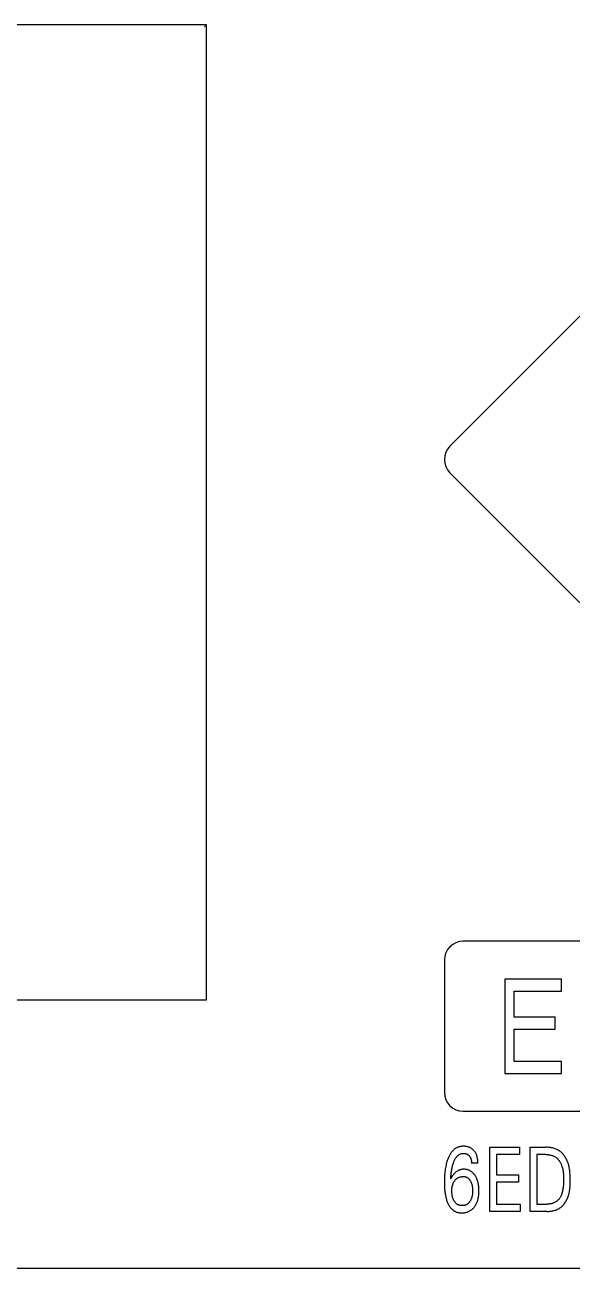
# Model space of a CAD drawing. Extents: x 0 to 420, y 0 to 297.
# Drawn here: x 172.04 to 186.53, y 186.17 to 219.07 of the extents above; entities that cross this region are included whole.
import ezdxf

# ---------------------------------------------------------------- set-up
doc = ezdxf.new("R2010")
doc.units = 0
doc.header["$LTSCALE"] = 23.1
doc.layers.add('10000_FRONT', color=7, linetype='CONTINUOUS')

msp = doc.modelspace()

# ---------------------------------------------------------------- linework, layer by layer
at = {"layer": '10000_FRONT', "color": 7, "linetype": 'CONTINUOUS'}
for p, q in [((176.848, 219.073), (143.848, 219.073)), ((176.798, 219.023), (176.819, 219.044)), ((176.848, 193.273), (176.848, 219.073)), ((186.732, 211.364), (183.294, 207.926)), ((183.294, 207.219), (186.732, 203.781)), ((191.148, 194.823), (183.648, 194.823)), ((183.148, 194.323), (183.148, 190.823)), ((184.748, 193.823), (184.748, 191.323)), ((186.248, 193.823), (184.748, 193.823)), ((186.248, 193.504), (186.248, 193.823)), ((184.998, 192.812), (184.998, 193.504)), ((184.998, 193.504), (186.248, 193.504)), ((143.848, 193.273), (176.848, 193.273)), ((186.081, 192.812), (184.998, 192.812)), ((186.081, 192.493), (186.081, 192.812)), ((184.998, 191.642), (184.998, 192.493)), ((184.998, 192.493), (186.081, 192.493)), ((186.248, 191.642), (184.998, 191.642)), ((186.248, 191.323), (186.248, 191.642)), ((184.748, 191.323), (186.248, 191.323)), ((183.648, 190.323), (191.148, 190.323)), ((183.303, 189.191), (183.292, 189.173)), ((183.314, 189.208), (183.303, 189.191)), ((183.325, 189.225), (183.314, 189.208)), ((183.338, 189.241), (183.325, 189.225)), ((183.351, 189.257), (183.338, 189.241)), ((183.362, 189.27), (183.351, 189.257)), ((183.374, 189.283), (183.362, 189.27)), ((183.386, 189.295), (183.374, 189.283)), ((183.399, 189.306), (183.386, 189.295)), ((183.412, 189.317), (183.399, 189.306)), ((183.426, 189.328), (183.412, 189.317)), ((183.44, 189.338), (183.426, 189.328)), ((183.455, 189.347), (183.44, 189.338)), ((183.47, 189.355), (183.455, 189.347)), ((183.485, 189.363), (183.47, 189.355)), ((183.501, 189.37), (183.485, 189.363)), ((183.517, 189.376), (183.501, 189.37)), ((183.533, 189.381), (183.517, 189.376)), ((183.529, 189.172), (183.538, 189.178)), ((183.55, 189.385), (183.533, 189.381)), ((183.538, 189.178), (183.547, 189.184)), ((183.547, 189.184), (183.557, 189.188)), ((183.567, 189.389), (183.55, 189.385)), ((183.557, 189.188), (183.567, 189.193)), ((183.583, 189.392), (183.567, 189.389)), ((183.567, 189.193), (183.577, 189.197)), ((183.577, 189.197), (183.587, 189.2)), ((183.601, 189.395), (183.583, 189.392)), ((183.587, 189.2), (183.598, 189.203)), ((183.598, 189.203), (183.609, 189.205)), ((183.618, 189.396), (183.601, 189.395)), ((183.609, 189.205), (183.619, 189.207)), ((183.635, 189.398), (183.618, 189.396)), ((183.619, 189.207), (183.63, 189.209)), ((183.63, 189.209), (183.641, 189.21)), ((183.652, 189.398), (183.635, 189.398)), ((183.641, 189.21), (183.652, 189.21)), ((183.67, 189.398), (183.652, 189.398)), ((183.652, 189.21), (183.662, 189.21)), ((183.662, 189.21), (183.673, 189.209)), ((183.688, 189.397), (183.67, 189.398)), ((183.673, 189.209), (183.683, 189.208)), ((183.683, 189.208), (183.693, 189.207)), ((183.706, 189.395), (183.688, 189.397)), ((183.693, 189.207), (183.703, 189.205)), ((183.703, 189.205), (183.713, 189.203)), ((183.724, 189.393), (183.706, 189.395)), ((183.713, 189.203), (183.722, 189.2)), ((183.722, 189.2), (183.731, 189.197)), ((183.742, 189.39), (183.724, 189.393)), ((183.731, 189.197), (183.74, 189.194)), ((183.74, 189.194), (183.749, 189.19)), ((183.76, 189.386), (183.742, 189.39)), ((183.749, 189.19), (183.757, 189.185)), ((183.757, 189.185), (183.765, 189.181)), ((183.775, 189.381), (183.76, 189.386)), ((183.765, 189.181), (183.773, 189.175)), ((183.773, 189.175), (183.781, 189.17)), ((183.791, 189.376), (183.775, 189.381)), ((183.807, 189.371), (183.791, 189.376)), ((183.822, 189.364), (183.807, 189.371)), ((183.837, 189.357), (183.822, 189.364)), ((183.851, 189.349), (183.837, 189.357)), ((183.865, 189.341), (183.851, 189.349)), ((183.878, 189.331), (183.865, 189.341)), ((183.891, 189.322), (183.878, 189.331)), ((183.904, 189.311), (183.891, 189.322)), ((183.915, 189.3), (183.904, 189.311)), ((183.927, 189.288), (183.915, 189.3)), ((183.939, 189.275), (183.927, 189.288)), ((183.95, 189.26), (183.939, 189.275)), ((183.961, 189.245), (183.95, 189.26)), ((183.971, 189.23), (183.961, 189.245)), ((183.98, 189.214), (183.971, 189.23)), ((183.988, 189.198), (183.98, 189.214)), ((183.997, 189.18), (183.988, 189.198)), ((184.004, 189.161), (183.997, 189.18)), ((184.35, 187.673), (184.35, 189.373)), ((184.35, 189.373), (185.137, 189.373)), ((184.527, 189.18), (184.527, 188.644)), ((185.137, 189.18), (184.527, 189.18)), ((185.137, 189.373), (185.137, 189.18)), ((185.424, 187.673), (185.424, 189.373)), ((185.424, 189.373), (185.833, 189.373)), ((185.601, 189.18), (185.601, 187.865)), ((185.833, 189.18), (185.601, 189.18)), ((185.858, 189.372), (185.833, 189.373)), ((185.833, 189.18), (185.851, 189.18)), ((185.851, 189.18), (185.87, 189.179)), ((185.883, 189.371), (185.858, 189.372)), ((185.87, 189.179), (185.888, 189.177)), ((185.909, 189.369), (185.883, 189.371)), ((185.888, 189.177), (185.907, 189.175)), ((185.907, 189.175), (185.925, 189.173)), ((185.934, 189.367), (185.909, 189.369)), ((185.959, 189.363), (185.934, 189.367)), ((185.985, 189.359), (185.959, 189.363)), ((186.01, 189.353), (185.985, 189.359)), ((186.034, 189.347), (186.01, 189.353)), ((186.059, 189.34), (186.034, 189.347)), ((186.083, 189.332), (186.059, 189.34)), ((186.106, 189.323), (186.083, 189.332)), ((186.129, 189.313), (186.106, 189.323)), ((186.152, 189.301), (186.129, 189.313)), ((186.173, 189.289), (186.152, 189.301)), ((186.194, 189.275), (186.173, 189.289)), ((186.214, 189.261), (186.194, 189.275)), ((186.233, 189.246), (186.214, 189.261)), ((186.251, 189.23), (186.233, 189.246)), ((186.269, 189.213), (186.251, 189.23)), ((186.285, 189.195), (186.269, 189.213)), ((186.301, 189.176), (186.285, 189.195)), ((186.316, 189.157), (186.301, 189.176)), ((183.185, 188.864), (183.178, 188.829)), ((183.192, 188.9), (183.185, 188.864)), ((183.2, 188.931), (183.192, 188.9)), ((183.208, 188.961), (183.2, 188.931)), ((183.217, 188.992), (183.208, 188.961)), ((183.226, 189.022), (183.217, 188.992)), ((183.237, 189.052), (183.226, 189.022)), ((183.248, 189.081), (183.237, 189.052)), ((183.256, 189.1), (183.248, 189.081)), ((183.265, 189.119), (183.256, 189.1)), ((183.273, 189.137), (183.265, 189.119)), ((183.283, 189.155), (183.273, 189.137)), ((183.292, 189.173), (183.283, 189.155)), ((183.352, 188.824), (183.357, 188.848)), ((183.357, 188.848), (183.362, 188.869)), ((183.362, 188.869), (183.367, 188.89)), ((183.367, 188.89), (183.373, 188.91)), ((183.373, 188.91), (183.379, 188.931)), ((183.379, 188.931), (183.386, 188.951)), ((183.386, 188.951), (183.393, 188.971)), ((183.393, 188.971), (183.398, 188.985)), ((183.398, 188.985), (183.404, 188.999)), ((183.404, 188.999), (183.41, 189.013)), ((183.41, 189.013), (183.416, 189.027)), ((183.416, 189.027), (183.422, 189.04)), ((183.422, 189.04), (183.429, 189.053)), ((183.429, 189.053), (183.436, 189.066)), ((183.436, 189.066), (183.444, 189.079)), ((183.444, 189.079), (183.452, 189.092)), ((183.452, 189.092), (183.461, 189.104)), ((183.461, 189.104), (183.467, 189.113)), ((183.467, 189.113), (183.474, 189.121)), ((183.474, 189.121), (183.481, 189.129)), ((183.481, 189.129), (183.488, 189.137)), ((183.488, 189.137), (183.496, 189.145)), ((183.496, 189.145), (183.504, 189.152)), ((183.504, 189.152), (183.512, 189.159)), ((183.512, 189.159), (183.52, 189.166)), ((183.52, 189.166), (183.529, 189.172)), ((183.781, 189.17), (183.788, 189.164)), ((183.788, 189.164), (183.795, 189.157)), ((183.795, 189.157), (183.801, 189.151)), ((183.801, 189.151), (183.808, 189.144)), ((183.808, 189.144), (183.814, 189.136)), ((183.814, 189.136), (183.821, 189.127)), ((183.821, 189.127), (183.826, 189.119)), ((183.826, 189.119), (183.832, 189.11)), ((183.832, 189.11), (183.837, 189.101)), ((183.837, 189.101), (183.841, 189.091)), ((183.841, 189.091), (183.846, 189.081)), ((183.846, 189.081), (183.85, 189.07)), ((183.85, 189.07), (183.853, 189.059)), ((183.853, 189.059), (183.857, 189.048)), ((183.857, 189.048), (183.859, 189.037)), ((183.859, 189.037), (183.862, 189.026)), ((183.862, 189.026), (183.864, 189.013)), ((183.864, 189.013), (183.865, 189)), ((183.865, 189), (183.867, 188.987)), ((183.867, 188.987), (183.867, 188.973)), ((183.867, 188.973), (183.868, 188.96)), ((183.868, 188.96), (183.868, 188.947)), ((184.038, 188.947), (183.868, 188.947)), ((184.011, 189.142), (184.004, 189.161)), ((184.016, 189.123), (184.011, 189.142)), ((184.021, 189.104), (184.016, 189.123)), ((184.025, 189.084), (184.021, 189.104)), ((184.029, 189.062), (184.025, 189.084)), ((184.032, 189.039), (184.029, 189.062)), ((184.035, 189.016), (184.032, 189.039)), ((184.036, 188.993), (184.035, 189.016)), ((184.037, 188.97), (184.036, 188.993)), ((184.038, 188.947), (184.037, 188.97)), ((185.925, 189.173), (185.944, 189.169)), ((185.944, 189.169), (185.962, 189.165)), ((185.962, 189.165), (185.98, 189.161)), ((185.98, 189.161), (185.998, 189.155)), ((185.998, 189.155), (186.015, 189.149)), ((186.015, 189.149), (186.032, 189.143)), ((186.032, 189.143), (186.049, 189.135)), ((186.049, 189.135), (186.065, 189.127)), ((186.065, 189.127), (186.081, 189.118)), ((186.081, 189.118), (186.096, 189.108)), ((186.096, 189.108), (186.111, 189.097)), ((186.111, 189.097), (186.124, 189.086)), ((186.124, 189.086), (186.138, 189.074)), ((186.138, 189.074), (186.15, 189.061)), ((186.15, 189.061), (186.163, 189.048)), ((186.163, 189.048), (186.174, 189.034)), ((186.174, 189.034), (186.185, 189.02)), ((186.185, 189.02), (186.196, 189.005)), ((186.196, 189.005), (186.206, 188.99)), ((186.206, 188.99), (186.215, 188.974)), ((186.215, 188.974), (186.224, 188.958)), ((186.224, 188.958), (186.232, 188.942)), ((186.232, 188.942), (186.24, 188.925)), ((186.24, 188.925), (186.247, 188.908)), ((186.247, 188.908), (186.254, 188.891)), ((186.254, 188.891), (186.262, 188.868)), ((186.262, 188.868), (186.27, 188.845)), ((186.331, 189.137), (186.316, 189.157)), ((186.344, 189.116), (186.331, 189.137)), ((186.357, 189.095), (186.344, 189.116)), ((186.369, 189.074), (186.357, 189.095)), ((186.381, 189.052), (186.369, 189.074)), ((186.392, 189.029), (186.381, 189.052)), ((186.402, 189.007), (186.392, 189.029)), ((186.411, 188.984), (186.402, 189.007)), ((186.423, 188.953), (186.411, 188.984)), ((186.433, 188.921), (186.423, 188.953)), ((186.442, 188.89), (186.433, 188.921)), ((186.45, 188.858), (186.442, 188.89)), ((186.457, 188.826), (186.45, 188.858)), ((183.149, 188.52), (183.148, 188.479)), ((183.15, 188.562), (183.149, 188.52)), ((183.152, 188.603), (183.15, 188.562)), ((183.155, 188.644), (183.152, 188.603)), ((183.159, 188.685), (183.155, 188.644)), ((183.163, 188.721), (183.159, 188.685)), ((183.167, 188.757), (183.163, 188.721)), ((183.172, 188.793), (183.167, 188.757)), ((183.178, 188.829), (183.172, 188.793)), ((183.317, 188.535), (183.319, 188.569)), ((183.323, 188.547), (183.317, 188.535)), ((183.319, 188.569), (183.321, 188.602)), ((183.321, 188.602), (183.324, 188.636)), ((183.329, 188.559), (183.323, 188.547)), ((183.324, 188.636), (183.328, 188.669)), ((183.328, 188.669), (183.332, 188.703)), ((183.336, 188.571), (183.329, 188.559)), ((183.332, 188.703), (183.335, 188.727)), ((183.335, 188.727), (183.338, 188.751)), ((183.343, 188.582), (183.336, 188.571)), ((183.338, 188.751), (183.342, 188.776)), ((183.342, 188.776), (183.347, 188.8)), ((183.35, 188.595), (183.343, 188.582)), ((183.347, 188.8), (183.352, 188.824)), ((183.358, 188.606), (183.35, 188.595)), ((183.368, 188.62), (183.358, 188.606)), ((183.378, 188.634), (183.368, 188.62)), ((183.388, 188.647), (183.378, 188.634)), ((183.399, 188.66), (183.388, 188.647)), ((183.411, 188.673), (183.399, 188.66)), ((183.422, 188.685), (183.411, 188.673)), ((183.435, 188.697), (183.422, 188.685)), ((183.447, 188.708), (183.435, 188.697)), ((183.445, 188.514), (183.454, 188.523)), ((183.457, 188.717), (183.447, 188.708)), ((183.454, 188.523), (183.462, 188.531)), ((183.468, 188.725), (183.457, 188.717)), ((183.462, 188.531), (183.471, 188.538)), ((183.479, 188.732), (183.468, 188.725)), ((183.471, 188.538), (183.48, 188.546)), ((183.49, 188.74), (183.479, 188.732)), ((183.48, 188.546), (183.49, 188.552)), ((183.501, 188.746), (183.49, 188.74)), ((183.49, 188.552), (183.5, 188.558)), ((183.5, 188.558), (183.51, 188.564)), ((183.512, 188.753), (183.501, 188.746)), ((183.51, 188.564), (183.52, 188.569)), ((183.524, 188.759), (183.512, 188.753)), ((183.52, 188.569), (183.53, 188.574)), ((183.536, 188.764), (183.524, 188.759)), ((183.53, 188.574), (183.541, 188.578)), ((183.548, 188.769), (183.536, 188.764)), ((183.541, 188.578), (183.552, 188.582)), ((183.562, 188.774), (183.548, 188.769)), ((183.552, 188.582), (183.563, 188.586)), ((183.576, 188.778), (183.562, 188.774)), ((183.563, 188.586), (183.575, 188.589)), ((183.575, 188.589), (183.587, 188.591)), ((183.59, 188.781), (183.576, 188.778)), ((183.587, 188.591), (183.599, 188.593)), ((183.604, 188.784), (183.59, 188.781)), ((183.599, 188.593), (183.611, 188.595)), ((183.618, 188.786), (183.604, 188.784)), ((183.611, 188.595), (183.623, 188.596)), ((183.632, 188.788), (183.618, 188.786)), ((183.623, 188.596), (183.635, 188.597)), ((183.647, 188.789), (183.632, 188.788)), ((183.635, 188.597), (183.648, 188.597)), ((183.661, 188.79), (183.647, 188.789)), ((183.648, 188.597), (183.657, 188.596)), ((183.657, 188.596), (183.667, 188.596)), ((183.676, 188.789), (183.661, 188.79)), ((183.667, 188.596), (183.676, 188.595)), ((183.691, 188.789), (183.676, 188.789)), ((183.676, 188.595), (183.686, 188.594)), ((183.686, 188.594), (183.695, 188.592)), ((183.706, 188.787), (183.691, 188.789)), ((183.695, 188.592), (183.704, 188.59)), ((183.704, 188.59), (183.714, 188.587)), ((183.721, 188.785), (183.706, 188.787)), ((183.714, 188.587), (183.723, 188.584)), ((183.735, 188.783), (183.721, 188.785)), ((183.723, 188.584), (183.732, 188.58)), ((183.732, 188.58), (183.742, 188.576)), ((183.75, 188.78), (183.735, 188.783)), ((183.742, 188.576), (183.751, 188.571)), ((183.764, 188.776), (183.75, 188.78)), ((183.751, 188.571), (183.76, 188.565)), ((183.76, 188.565), (183.769, 188.56)), ((183.778, 188.771), (183.764, 188.776)), ((183.769, 188.56), (183.777, 188.553)), ((183.777, 188.553), (183.785, 188.546)), ((183.792, 188.766), (183.778, 188.771)), ((183.785, 188.546), (183.792, 188.54)), ((183.805, 188.761), (183.792, 188.766)), ((183.792, 188.54), (183.8, 188.532)), ((183.8, 188.532), (183.806, 188.525)), ((183.818, 188.755), (183.805, 188.761)), ((183.806, 188.525), (183.813, 188.517)), ((183.83, 188.748), (183.818, 188.755)), ((183.843, 188.741), (183.83, 188.748)), ((183.855, 188.734), (183.843, 188.741)), ((183.866, 188.725), (183.855, 188.734)), ((183.878, 188.717), (183.866, 188.725)), ((183.89, 188.707), (183.878, 188.717)), ((183.901, 188.696), (183.89, 188.707)), ((183.912, 188.686), (183.901, 188.696)), ((183.922, 188.674), (183.912, 188.686)), ((183.932, 188.663), (183.922, 188.674)), ((183.942, 188.651), (183.932, 188.663)), ((183.951, 188.638), (183.942, 188.651)), ((183.96, 188.626), (183.951, 188.638)), ((183.97, 188.61), (183.96, 188.626)), ((183.979, 188.594), (183.97, 188.61)), ((183.988, 188.578), (183.979, 188.594)), ((183.996, 188.562), (183.988, 188.578)), ((184.004, 188.545), (183.996, 188.562)), ((184.012, 188.528), (184.004, 188.545)), ((184.018, 188.511), (184.012, 188.528)), ((184.527, 188.644), (185.114, 188.644)), ((185.114, 188.644), (185.114, 188.451)), ((186.27, 188.845), (186.277, 188.821)), ((186.277, 188.821), (186.282, 188.797)), ((186.282, 188.797), (186.287, 188.773)), ((186.287, 188.773), (186.292, 188.749)), ((186.292, 188.749), (186.295, 188.725)), ((186.295, 188.725), (186.298, 188.701)), ((186.298, 188.701), (186.301, 188.677)), ((186.301, 188.677), (186.303, 188.653)), ((186.303, 188.653), (186.304, 188.628)), ((186.304, 188.628), (186.305, 188.604)), ((186.305, 188.604), (186.306, 188.579)), ((186.306, 188.579), (186.307, 188.555)), ((186.307, 188.53), (186.306, 188.497)), ((186.307, 188.555), (186.307, 188.53)), ((186.463, 188.794), (186.457, 188.826)), ((186.468, 188.761), (186.463, 188.794)), ((186.472, 188.729), (186.468, 188.761)), ((186.475, 188.696), (186.472, 188.729)), ((186.478, 188.663), (186.475, 188.696)), ((186.48, 188.63), (186.478, 188.663)), ((186.482, 188.597), (186.48, 188.63)), ((186.483, 188.564), (186.482, 188.597)), ((186.483, 188.531), (186.483, 188.564)), ((186.483, 188.498), (186.483, 188.531)), ((183.148, 188.479), (183.148, 188.438)), ((183.148, 188.438), (183.148, 188.395)), ((183.148, 188.395), (183.149, 188.36)), ((183.149, 188.36), (183.15, 188.326)), ((183.15, 188.326), (183.152, 188.291)), ((183.152, 188.291), (183.155, 188.257)), ((183.155, 188.257), (183.158, 188.223)), ((183.158, 188.223), (183.162, 188.192)), ((183.162, 188.192), (183.166, 188.161)), ((183.345, 188.216), (183.346, 188.232)), ((183.346, 188.198), (183.345, 188.216)), ((183.346, 188.248), (183.347, 188.264)), ((183.346, 188.232), (183.346, 188.248)), ((183.346, 188.18), (183.346, 188.198)), ((183.347, 188.264), (183.348, 188.279)), ((183.348, 188.279), (183.35, 188.295)), ((183.35, 188.295), (183.352, 188.311)), ((183.352, 188.311), (183.355, 188.326)), ((183.355, 188.326), (183.357, 188.34)), ((183.357, 188.34), (183.361, 188.354)), ((183.361, 188.354), (183.364, 188.367)), ((183.364, 188.367), (183.368, 188.381)), ((183.368, 188.381), (183.373, 188.394)), ((183.373, 188.394), (183.377, 188.407)), ((183.377, 188.407), (183.383, 188.42)), ((183.383, 188.42), (183.388, 188.432)), ((183.388, 188.432), (183.394, 188.443)), ((183.394, 188.443), (183.4, 188.454)), ((183.4, 188.454), (183.407, 188.465)), ((183.407, 188.465), (183.414, 188.476)), ((183.414, 188.476), (183.422, 188.487)), ((183.422, 188.487), (183.43, 188.497)), ((183.43, 188.497), (183.437, 188.506)), ((183.437, 188.506), (183.445, 188.514)), ((183.813, 188.517), (183.819, 188.509)), ((183.819, 188.509), (183.825, 188.501)), ((183.825, 188.501), (183.83, 188.492)), ((183.83, 188.492), (183.835, 188.484)), ((183.835, 188.484), (183.842, 188.471)), ((183.842, 188.471), (183.848, 188.459)), ((183.848, 188.459), (183.854, 188.447)), ((183.854, 188.447), (183.859, 188.434)), ((183.859, 188.434), (183.864, 188.421)), ((183.864, 188.421), (183.869, 188.408)), ((183.869, 188.408), (183.873, 188.394)), ((183.873, 188.394), (183.877, 188.379)), ((183.877, 188.379), (183.881, 188.364)), ((183.881, 188.364), (183.884, 188.349)), ((183.884, 188.349), (183.887, 188.334)), ((183.887, 188.334), (183.889, 188.319)), ((183.889, 188.319), (183.891, 188.302)), ((183.891, 188.302), (183.893, 188.285)), ((183.893, 188.285), (183.894, 188.268)), ((183.894, 188.268), (183.895, 188.25)), ((183.895, 188.25), (183.896, 188.233)), ((183.896, 188.216), (183.895, 188.198)), ((183.895, 188.198), (183.895, 188.18)), ((183.896, 188.233), (183.896, 188.216)), ((184.025, 188.492), (184.018, 188.511)), ((184.031, 188.473), (184.025, 188.492)), ((184.037, 188.454), (184.031, 188.473)), ((184.042, 188.435), (184.037, 188.454)), ((184.046, 188.415), (184.042, 188.435)), ((184.05, 188.395), (184.046, 188.415)), ((184.053, 188.376), (184.05, 188.395)), ((184.056, 188.355), (184.053, 188.376)), ((184.059, 188.334), (184.056, 188.355)), ((184.061, 188.313), (184.059, 188.334)), ((184.063, 188.292), (184.061, 188.313)), ((184.064, 188.271), (184.063, 188.292)), ((184.065, 188.25), (184.064, 188.271)), ((184.064, 188.17), (184.065, 188.194)), ((184.065, 188.218), (184.065, 188.25)), ((184.065, 188.194), (184.065, 188.218)), ((184.527, 188.451), (184.527, 187.865)), ((185.114, 188.451), (184.527, 188.451)), ((186.273, 188.197), (186.266, 188.171)), ((186.279, 188.224), (186.273, 188.197)), ((186.284, 188.251), (186.279, 188.224)), ((186.289, 188.278), (186.284, 188.251)), ((186.293, 188.305), (186.289, 188.278)), ((186.296, 188.332), (186.293, 188.305)), ((186.3, 188.365), (186.296, 188.332)), ((186.302, 188.398), (186.3, 188.365)), ((186.304, 188.431), (186.302, 188.398)), ((186.306, 188.464), (186.304, 188.431)), ((186.306, 188.497), (186.306, 188.464)), ((186.452, 188.158), (186.458, 188.189)), ((186.458, 188.189), (186.464, 188.219)), ((186.464, 188.219), (186.469, 188.25)), ((186.469, 188.25), (186.472, 188.28)), ((186.472, 188.28), (186.476, 188.311)), ((186.476, 188.311), (186.478, 188.342)), ((186.478, 188.342), (186.48, 188.373)), ((186.48, 188.373), (186.482, 188.404)), ((186.482, 188.404), (186.483, 188.436)), ((186.483, 188.467), (186.483, 188.498)), ((186.483, 188.436), (186.483, 188.467)), ((183.166, 188.161), (183.171, 188.131)), ((183.171, 188.131), (183.176, 188.1)), ((183.176, 188.1), (183.183, 188.07)), ((183.183, 188.07), (183.19, 188.039)), ((183.19, 188.039), (183.196, 188.017)), ((183.196, 188.017), (183.202, 187.995)), ((183.202, 187.995), (183.209, 187.973)), ((183.209, 187.973), (183.217, 187.951)), ((183.217, 187.951), (183.225, 187.93)), ((183.225, 187.93), (183.233, 187.908)), ((183.233, 187.908), (183.243, 187.887)), ((183.243, 187.887), (183.251, 187.87)), ((183.251, 187.87), (183.26, 187.853)), ((183.347, 188.162), (183.346, 188.18)), ((183.349, 188.144), (183.347, 188.162)), ((183.351, 188.126), (183.349, 188.144)), ((183.353, 188.108), (183.351, 188.126)), ((183.356, 188.092), (183.353, 188.108)), ((183.359, 188.077), (183.356, 188.092)), ((183.363, 188.061), (183.359, 188.077)), ((183.367, 188.046), (183.363, 188.061)), ((183.371, 188.03), (183.367, 188.046)), ((183.377, 188.015), (183.371, 188.03)), ((183.382, 188.002), (183.377, 188.015)), ((183.388, 187.988), (183.382, 188.002)), ((183.394, 187.975), (183.388, 187.988)), ((183.401, 187.963), (183.394, 187.975)), ((183.408, 187.95), (183.401, 187.963)), ((183.416, 187.938), (183.408, 187.95)), ((183.423, 187.928), (183.416, 187.938)), ((183.43, 187.918), (183.423, 187.928)), ((183.437, 187.909), (183.43, 187.918)), ((183.445, 187.9), (183.437, 187.909)), ((183.454, 187.892), (183.445, 187.9)), ((183.462, 187.884), (183.454, 187.892)), ((183.472, 187.876), (183.462, 187.884)), ((183.48, 187.869), (183.472, 187.876)), ((183.49, 187.863), (183.48, 187.869)), ((183.499, 187.857), (183.49, 187.863)), ((183.752, 187.863), (183.742, 187.857)), ((183.761, 187.869), (183.752, 187.863)), ((183.77, 187.876), (183.761, 187.869)), ((183.779, 187.883), (183.77, 187.876)), ((183.787, 187.891), (183.779, 187.883)), ((183.795, 187.899), (183.787, 187.891)), ((183.803, 187.907), (183.795, 187.899)), ((183.81, 187.916), (183.803, 187.907)), ((183.817, 187.925), (183.81, 187.916)), ((183.825, 187.937), (183.817, 187.925)), ((183.833, 187.949), (183.825, 187.937)), ((183.84, 187.961), (183.833, 187.949)), ((183.847, 187.974), (183.84, 187.961)), ((183.853, 187.987), (183.847, 187.974)), ((183.859, 188), (183.853, 187.987)), ((183.864, 188.014), (183.859, 188)), ((183.87, 188.029), (183.864, 188.014)), ((183.874, 188.044), (183.87, 188.029)), ((183.878, 188.06), (183.874, 188.044)), ((183.882, 188.075), (183.878, 188.06)), ((183.885, 188.091), (183.882, 188.075)), ((183.888, 188.107), (183.885, 188.091)), ((183.89, 188.125), (183.888, 188.107)), ((183.892, 188.143), (183.89, 188.125)), ((183.894, 188.161), (183.892, 188.143)), ((183.895, 188.18), (183.894, 188.161)), ((183.984, 187.854), (183.993, 187.871)), ((183.993, 187.871), (184.002, 187.889)), ((184.002, 187.889), (184.01, 187.906)), ((184.01, 187.906), (184.018, 187.926)), ((184.018, 187.926), (184.025, 187.946)), ((184.025, 187.946), (184.031, 187.966)), ((184.031, 187.966), (184.037, 187.987)), ((184.037, 187.987), (184.043, 188.007)), ((184.043, 188.007), (184.047, 188.028)), ((184.047, 188.028), (184.051, 188.049)), ((184.051, 188.049), (184.055, 188.073)), ((184.055, 188.073), (184.058, 188.097)), ((184.058, 188.097), (184.061, 188.121)), ((184.061, 188.121), (184.063, 188.146)), ((184.063, 188.146), (184.064, 188.17)), ((184.527, 187.865), (185.154, 187.865)), ((185.154, 187.865), (185.154, 187.673)), ((185.601, 187.865), (185.869, 187.865)), ((185.887, 187.866), (185.869, 187.865)), ((185.906, 187.867), (185.887, 187.866)), ((185.924, 187.868), (185.906, 187.867)), ((185.942, 187.87), (185.924, 187.868)), ((185.96, 187.873), (185.942, 187.87)), ((185.978, 187.876), (185.96, 187.873)), ((185.996, 187.88), (185.978, 187.876)), ((186.014, 187.886), (185.996, 187.88)), ((186.032, 187.892), (186.014, 187.886)), ((186.049, 187.898), (186.032, 187.892)), ((186.066, 187.906), (186.049, 187.898)), ((186.083, 187.915), (186.066, 187.906)), ((186.099, 187.924), (186.083, 187.915)), ((186.114, 187.935), (186.099, 187.924)), ((186.129, 187.946), (186.114, 187.935)), ((186.142, 187.956), (186.129, 187.946)), ((186.154, 187.968), (186.142, 187.956)), ((186.165, 187.98), (186.154, 187.968)), ((186.176, 187.992), (186.165, 187.98)), ((186.186, 188.005), (186.176, 187.992)), ((186.196, 188.018), (186.186, 188.005)), ((186.206, 188.032), (186.196, 188.018)), ((186.214, 188.046), (186.206, 188.032)), ((186.224, 188.063), (186.214, 188.046)), ((186.232, 188.08), (186.224, 188.063)), ((186.24, 188.098), (186.232, 188.08)), ((186.247, 188.116), (186.24, 188.098)), ((186.254, 188.134), (186.247, 188.116)), ((186.26, 188.152), (186.254, 188.134)), ((186.266, 188.171), (186.26, 188.152)), ((186.301, 187.846), (186.317, 187.866)), ((186.317, 187.866), (186.332, 187.885)), ((186.332, 187.885), (186.346, 187.906)), ((186.346, 187.906), (186.36, 187.927)), ((186.36, 187.927), (186.372, 187.949)), ((186.372, 187.949), (186.384, 187.971)), ((186.384, 187.971), (186.395, 187.994)), ((186.395, 187.994), (186.405, 188.016)), ((186.405, 188.016), (186.415, 188.039)), ((186.415, 188.039), (186.426, 188.069)), ((186.426, 188.069), (186.436, 188.098)), ((186.436, 188.098), (186.444, 188.128)), ((186.444, 188.128), (186.452, 188.158)), ((183.26, 187.853), (183.269, 187.837)), ((183.269, 187.837), (183.278, 187.821)), ((183.278, 187.821), (183.288, 187.805)), ((183.288, 187.805), (183.299, 187.79)), ((183.299, 187.79), (183.311, 187.775)), ((183.311, 187.775), (183.323, 187.76)), ((183.323, 187.76), (183.335, 187.747)), ((183.335, 187.747), (183.347, 187.735)), ((183.347, 187.735), (183.359, 187.724)), ((183.359, 187.724), (183.372, 187.713)), ((183.372, 187.713), (183.385, 187.703)), ((183.385, 187.703), (183.398, 187.693)), ((183.398, 187.693), (183.412, 187.685)), ((183.412, 187.685), (183.427, 187.676)), ((183.427, 187.676), (183.441, 187.669)), ((183.441, 187.669), (183.456, 187.662)), ((183.456, 187.662), (183.472, 187.656)), ((183.472, 187.656), (183.488, 187.651)), ((183.488, 187.651), (183.505, 187.646)), ((183.509, 187.852), (183.499, 187.857)), ((183.505, 187.646), (183.521, 187.643)), ((183.519, 187.847), (183.509, 187.852)), ((183.529, 187.843), (183.519, 187.847)), ((183.521, 187.643), (183.538, 187.64)), ((183.54, 187.839), (183.529, 187.843)), ((183.538, 187.64), (183.555, 187.637)), ((183.551, 187.836), (183.54, 187.839)), ((183.562, 187.833), (183.551, 187.836)), ((183.555, 187.637), (183.572, 187.636)), ((183.574, 187.831), (183.562, 187.833)), ((183.572, 187.636), (183.589, 187.635)), ((183.585, 187.829), (183.574, 187.831)), ((183.597, 187.828), (183.585, 187.829)), ((183.589, 187.635), (183.606, 187.634)), ((183.608, 187.827), (183.597, 187.828)), ((183.606, 187.634), (183.625, 187.634)), ((183.62, 187.827), (183.608, 187.827)), ((183.632, 187.827), (183.62, 187.827)), ((183.625, 187.634), (183.644, 187.635)), ((183.644, 187.828), (183.632, 187.827)), ((183.655, 187.829), (183.644, 187.828)), ((183.644, 187.635), (183.663, 187.637)), ((183.667, 187.831), (183.655, 187.829)), ((183.663, 187.637), (183.681, 187.639)), ((183.679, 187.833), (183.667, 187.831)), ((183.69, 187.836), (183.679, 187.833)), ((183.681, 187.639), (183.7, 187.643)), ((183.701, 187.839), (183.69, 187.836)), ((183.7, 187.643), (183.718, 187.647)), ((183.712, 187.843), (183.701, 187.839)), ((183.722, 187.847), (183.712, 187.843)), ((183.718, 187.647), (183.736, 187.651)), ((183.732, 187.852), (183.722, 187.847)), ((183.742, 187.857), (183.732, 187.852)), ((183.736, 187.651), (183.753, 187.657)), ((183.753, 187.657), (183.77, 187.663)), ((183.77, 187.663), (183.786, 187.669)), ((183.786, 187.669), (183.802, 187.677)), ((183.802, 187.677), (183.817, 187.685)), ((183.817, 187.685), (183.833, 187.694)), ((183.833, 187.694), (183.847, 187.703)), ((183.847, 187.703), (183.862, 187.714)), ((183.862, 187.714), (183.877, 187.725)), ((183.877, 187.725), (183.89, 187.737)), ((183.89, 187.737), (183.904, 187.749)), ((183.904, 187.749), (183.916, 187.762)), ((183.916, 187.762), (183.928, 187.776)), ((183.928, 187.776), (183.94, 187.79)), ((183.94, 187.79), (183.952, 187.805)), ((183.952, 187.805), (183.963, 187.821)), ((183.963, 187.821), (183.974, 187.837)), ((183.974, 187.837), (183.984, 187.854)), ((185.154, 187.673), (184.35, 187.673)), ((185.868, 187.673), (185.424, 187.673)), ((185.868, 187.673), (185.892, 187.673)), ((185.892, 187.673), (185.916, 187.674)), ((185.916, 187.674), (185.94, 187.676)), ((185.94, 187.676), (185.963, 187.678)), ((185.963, 187.678), (185.987, 187.682)), ((185.987, 187.682), (186.011, 187.686)), ((186.011, 187.686), (186.035, 187.691)), ((186.035, 187.691), (186.058, 187.697)), ((186.058, 187.697), (186.081, 187.703)), ((186.081, 187.703), (186.104, 187.711)), ((186.104, 187.711), (186.126, 187.72)), ((186.126, 187.72), (186.148, 187.729)), ((186.148, 187.729), (186.169, 187.74)), ((186.169, 187.74), (186.19, 187.752)), ((186.19, 187.752), (186.21, 187.764)), ((186.21, 187.764), (186.23, 187.779)), ((186.23, 187.779), (186.249, 187.794)), ((186.249, 187.794), (186.267, 187.811)), ((186.267, 187.811), (186.285, 187.828)), ((186.285, 187.828), (186.301, 187.846)), ((137.798, 186.173), (207.298, 186.173))]:
    msp.add_line(p, q, dxfattribs=at)
for centre, start, end in [((183.648, 207.573), 135, 225), ((183.648, 194.323), 90, 180), ((183.648, 190.823), 180, 270)]:
    msp.add_arc(centre, 0.5, start, end, dxfattribs=at)

doc.saveas('drawing.dxf')
